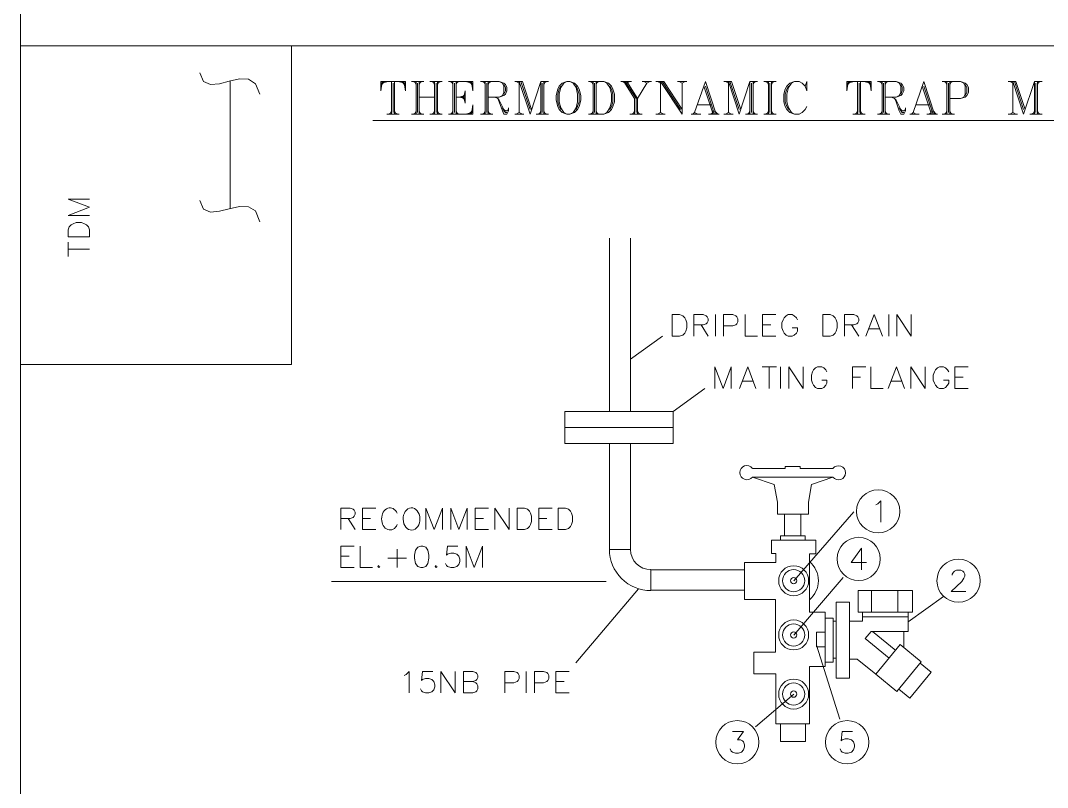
# Model space of a CAD drawing. Header units: inches. Extents: x -25.8 to 20.6, y -10.8 to 19.8.
# Drawn here: x -25.77 to -20.871, y 6.593 to 10.254 of the extents above; entities that cross this region are included whole.
import ezdxf

# ---------------------------------------------------------------- set-up
doc = ezdxf.new("R2010")
doc.units = ezdxf.units.IN
doc.header["$MEASUREMENT"] = 0
for name, color, linetype in [('PDF_0', 7, 'Continuous'), ('PDF_Dotted', 7, 'Continuous'), ('PDF_Layer1', 7, 'Continuous'), ('PDF_TEXT', 7, 'Continuous'), ('PDF_TITLE', 7, 'Continuous')]:
    doc.layers.add(name, color=color, linetype=linetype)

msp = doc.modelspace()

# ---------------------------------------------------------------- linework, layer by layer
at = {"layer": 'PDF_0', "lineweight": 0}
for points in [[(-25.77, 10.1323), (-15.7134, 10.1323), (-15.7134, 13.914), (-25.77, 13.914)], [(-25.77, 10.1323), (-15.7099, 10.1323), (-15.7099, 6.3506), (-25.77, 6.3506)], [(-23.1633, 9.9625), (-23.1853, 9.9552), (-23.2, 9.9405), (-23.2073, 9.9259), (-23.2146, 9.8953), (-23.2146, 9.8733), (-23.2073, 9.844), (-23.2, 9.8294), (-23.1853, 9.8147), (-23.1633, 9.8074), (-23.1487, 9.8074), (-23.1267, 9.8147), (-23.112, 9.8294), (-23.1047, 9.844), (-23.0974, 9.8733), (-23.0974, 9.8953), (-23.1047, 9.9259), (-23.112, 9.9405), (-23.1267, 9.9552), (-23.1487, 9.9625)], [(-23.6483, 9.8587), (-23.6556, 9.888), (-23.6483, 9.9173)]]:
    msp.add_lwpolyline(points, close=True, dxfattribs=at)
for points in [[(-24.4777, 10.1323), (-24.4777, 8.6115), (-25.77, 8.6115)], [(-24.9151, 10.0038), (-24.8973, 9.9627), (-24.8633, 9.9485), (-24.8205, 9.952), (-24.7741, 9.9645), (-24.7258, 9.9752), (-24.683, 9.9735), (-24.6491, 9.952), (-24.6276, 9.902)], [(-24.7705, 9.3574), (-24.7705, 9.9645)], [(-23.9414, 9.9625), (-23.9341, 9.9173), (-23.9341, 9.9625), (-24.0514, 9.9625), (-24.0514, 9.9173), (-24.044, 9.9625)], [(-24.0367, 9.9625), (-24.0514, 9.9405)], [(-24.0294, 9.9625), (-24.0514, 9.9478)], [(-24.0147, 9.9625), (-24.0514, 9.9552)], [(-24.0001, 9.9625), (-24.0001, 9.8074)], [(-23.9927, 9.9552), (-23.9927, 9.8147)], [(-23.9854, 9.9625), (-23.9854, 9.8074)], [(-23.9707, 9.9625), (-23.9341, 9.9552)], [(-23.9561, 9.9625), (-23.9341, 9.9478)], [(-23.9488, 9.9625), (-23.9341, 9.9405)], [(-23.9048, 9.9625), (-23.8461, 9.9625)], [(-23.8974, 9.9625), (-23.8828, 9.9552)], [(-23.8901, 9.9625), (-23.8828, 9.9478)], [(-23.8828, 9.9625), (-23.8828, 9.8074)], [(-23.8755, 9.9552), (-23.8755, 9.8147)], [(-23.8681, 9.9625), (-23.8681, 9.8074)], [(-23.8608, 9.9625), (-23.8681, 9.9478)], [(-23.8535, 9.9625), (-23.8681, 9.9552)], [(-23.8168, 9.9625), (-23.7582, 9.9625)], [(-23.8095, 9.9625), (-23.7948, 9.9552)], [(-23.8022, 9.9625), (-23.7948, 9.9478)], [(-23.7948, 9.9625), (-23.7948, 9.8074)], [(-23.7875, 9.9552), (-23.7875, 9.8147)], [(-23.7802, 9.9625), (-23.7802, 9.8074)], [(-23.7729, 9.9625), (-23.7802, 9.9478)], [(-23.7655, 9.9625), (-23.7802, 9.9552)], [(-23.7289, 9.9625), (-23.6116, 9.9625), (-23.6116, 9.9173), (-23.619, 9.9625)], [(-23.7216, 9.9625), (-23.7069, 9.9552)], [(-23.7142, 9.9625), (-23.7069, 9.9478)], [(-23.7069, 9.9625), (-23.7069, 9.8074)], [(-23.6996, 9.9552), (-23.6996, 9.8147)], [(-23.6922, 9.9625), (-23.6922, 9.8074)], [(-23.6849, 9.9625), (-23.6922, 9.9478)], [(-23.6776, 9.9625), (-23.6922, 9.9552)], [(-23.6483, 9.9625), (-23.6116, 9.9552)], [(-23.6336, 9.9625), (-23.6116, 9.9478)], [(-23.6263, 9.9625), (-23.6116, 9.9405)], [(-23.575, 9.9625), (-23.4858, 9.9625), (-23.4638, 9.9552), (-23.4565, 9.9478), (-23.4492, 9.9332), (-23.4492, 9.9173), (-23.4565, 9.9026), (-23.4638, 9.8953), (-23.4858, 9.888), (-23.5383, 9.888)], [(-23.5677, 9.9625), (-23.553, 9.9552)], [(-23.5603, 9.9625), (-23.553, 9.9478)], [(-23.553, 9.9625), (-23.553, 9.8074)], [(-23.5457, 9.9552), (-23.5457, 9.8147)], [(-23.5383, 9.9625), (-23.5383, 9.8074)], [(-23.531, 9.9625), (-23.5383, 9.9478)], [(-23.5237, 9.9625), (-23.5383, 9.9552)], [(-23.4858, 9.9625), (-23.4712, 9.9552), (-23.4638, 9.9405), (-23.4638, 9.91), (-23.4712, 9.8953), (-23.4858, 9.888)], [(-23.4638, 9.9478), (-23.4565, 9.9332), (-23.4565, 9.9173), (-23.4638, 9.9026)], [(-23.4125, 9.9625), (-23.3759, 9.9625), (-23.3319, 9.8294)], [(-23.4052, 9.9625), (-23.3905, 9.9552)], [(-23.3905, 9.8147), (-23.3905, 9.9625), (-23.3392, 9.8074), (-23.2879, 9.9625), (-23.2879, 9.8074)], [(-23.3832, 9.9625), (-23.3392, 9.8294)], [(-23.2879, 9.9625), (-23.2513, 9.9625)], [(-23.2806, 9.9552), (-23.2806, 9.8147)], [(-23.2733, 9.9625), (-23.2733, 9.8074)], [(-23.2659, 9.9625), (-23.2733, 9.9478)], [(-23.2586, 9.9625), (-23.2733, 9.9552)], [(-23.1633, 9.9625), (-23.178, 9.9552), (-23.1927, 9.9332), (-23.2, 9.9026), (-23.2, 9.866), (-23.1927, 9.8367), (-23.178, 9.8147), (-23.1633, 9.8074)], [(-23.1487, 9.8074), (-23.134, 9.8147), (-23.1194, 9.8367), (-23.112, 9.866), (-23.112, 9.9026), (-23.1194, 9.9332), (-23.134, 9.9552), (-23.1487, 9.9625)], [(-23.0607, 9.9625), (-22.9874, 9.9625), (-22.9655, 9.9552), (-22.9508, 9.9405), (-22.9435, 9.9259), (-22.9361, 9.9026), (-22.9361, 9.866), (-22.9435, 9.844), (-22.9508, 9.8294), (-22.9655, 9.8147), (-22.9874, 9.8074), (-23.0607, 9.8074)], [(-23.0534, 9.9625), (-23.0387, 9.9552)], [(-23.0461, 9.9625), (-23.0387, 9.9478)], [(-23.0387, 9.9625), (-23.0387, 9.8074)], [(-23.0314, 9.9552), (-23.0314, 9.8147)], [(-23.0241, 9.9625), (-23.0241, 9.8074)], [(-23.0168, 9.9625), (-23.0241, 9.9478)], [(-23.0094, 9.9625), (-23.0241, 9.9552)], [(-22.9874, 9.9625), (-22.9728, 9.9552), (-22.9581, 9.9332), (-22.9508, 9.9026), (-22.9508, 9.866), (-22.9581, 9.8367), (-22.9728, 9.8147), (-22.9874, 9.8074)], [(-22.9068, 9.9625), (-22.8555, 9.9625)], [(-22.8995, 9.9625), (-22.8848, 9.9552)], [(-22.8922, 9.9625), (-22.8409, 9.8807), (-22.8409, 9.8074)], [(-22.8848, 9.9625), (-22.8335, 9.8807), (-22.8335, 9.8147)], [(-22.8775, 9.9625), (-22.8262, 9.8807), (-22.8262, 9.8074)], [(-22.8629, 9.9625), (-22.8775, 9.9552)], [(-22.7822, 9.9552), (-22.8262, 9.8807)], [(-22.8042, 9.9625), (-22.7603, 9.9625)], [(-22.7969, 9.9625), (-22.7822, 9.9552), (-22.7676, 9.9625)], [(-22.7383, 9.9625), (-22.7016, 9.9625), (-22.6137, 9.8294)], [(-22.7309, 9.9625), (-22.7163, 9.9552)], [(-22.7163, 9.8147), (-22.7163, 9.9625), (-22.6137, 9.8074), (-22.6137, 9.9552)], [(-22.7089, 9.9625), (-22.621, 9.8294)], [(-22.6357, 9.9625), (-22.5917, 9.9625)], [(-22.6283, 9.9625), (-22.6137, 9.9552), (-22.599, 9.9625)], [(-22.4512, 9.8074), (-22.5025, 9.9625), (-22.555, 9.8147)], [(-22.4146, 9.9625), (-22.3779, 9.9625), (-22.334, 9.8294)], [(-22.4072, 9.9625), (-22.3926, 9.9552)], [(-22.3926, 9.8147), (-22.3926, 9.9625), (-22.3413, 9.8074), (-22.29, 9.9625), (-22.29, 9.8074)], [(-22.3853, 9.9625), (-22.3413, 9.8294)], [(-22.29, 9.9625), (-22.2533, 9.9625)], [(-22.2827, 9.9552), (-22.2827, 9.8147)], [(-22.2753, 9.9625), (-22.2753, 9.8074)], [(-22.268, 9.9625), (-22.2753, 9.9478)], [(-22.2607, 9.9625), (-22.2753, 9.9552)], [(-22.224, 9.9625), (-22.1654, 9.9625)], [(-22.2167, 9.9625), (-22.202, 9.9552)], [(-22.2094, 9.9625), (-22.202, 9.9478)], [(-22.202, 9.9625), (-22.202, 9.8074)], [(-22.1947, 9.9552), (-22.1947, 9.8147)], [(-22.1874, 9.9625), (-22.1874, 9.8074)], [(-22.18, 9.9625), (-22.1874, 9.9478)], [(-22.1727, 9.9625), (-22.1874, 9.9552)], [(-22.0261, 9.9405), (-22.0188, 9.9625), (-22.0188, 9.9173), (-22.0261, 9.9405), (-22.0408, 9.9552), (-22.0555, 9.9625), (-22.0774, 9.9625), (-22.0994, 9.9552), (-22.1141, 9.9405), (-22.1214, 9.9259), (-22.1287, 9.9026), (-22.1287, 9.866), (-22.1214, 9.844), (-22.1141, 9.8294), (-22.0994, 9.8147), (-22.0774, 9.8074), (-22.0555, 9.8074), (-22.0408, 9.8147), (-22.0261, 9.8294), (-22.0188, 9.844)], [(-22.0774, 9.9625), (-22.0921, 9.9552), (-22.1068, 9.9332), (-22.1141, 9.9026), (-22.1141, 9.866), (-22.1068, 9.8367), (-22.0921, 9.8147), (-22.0774, 9.8074)], [(-21.7183, 9.9625), (-21.711, 9.9173), (-21.711, 9.9625), (-21.8283, 9.9625), (-21.8283, 9.9173), (-21.8209, 9.9625)], [(-21.8136, 9.9625), (-21.8283, 9.9405)], [(-21.8063, 9.9625), (-21.8283, 9.9478)], [(-21.7916, 9.9625), (-21.8283, 9.9552)], [(-21.777, 9.9625), (-21.777, 9.8074)], [(-21.7696, 9.9552), (-21.7696, 9.8147)], [(-21.7623, 9.9625), (-21.7623, 9.8074)], [(-21.7476, 9.9625), (-21.711, 9.9552)], [(-21.733, 9.9625), (-21.711, 9.9478)], [(-21.7257, 9.9625), (-21.711, 9.9405)], [(-21.6817, 9.9625), (-21.5925, 9.9625), (-21.5705, 9.9552), (-21.5632, 9.9478), (-21.5559, 9.9332), (-21.5559, 9.9173), (-21.5632, 9.9026), (-21.5705, 9.8953), (-21.5925, 9.888), (-21.645, 9.888)], [(-21.6744, 9.9625), (-21.6597, 9.9552)], [(-21.667, 9.9625), (-21.6597, 9.9478)], [(-21.6597, 9.9625), (-21.6597, 9.8074)], [(-21.6524, 9.9552), (-21.6524, 9.8147)], [(-21.645, 9.9625), (-21.645, 9.8074)], [(-21.6377, 9.9625), (-21.645, 9.9478)], [(-21.6304, 9.9625), (-21.645, 9.9552)], [(-21.5925, 9.9625), (-21.5779, 9.9552), (-21.5705, 9.9405), (-21.5705, 9.91), (-21.5779, 9.8953), (-21.5925, 9.888)], [(-21.5705, 9.9478), (-21.5632, 9.9332), (-21.5632, 9.9173), (-21.5705, 9.9026)], [(-21.4093, 9.8074), (-21.4606, 9.9625), (-21.5119, 9.8147)], [(-21.3727, 9.9625), (-21.2847, 9.9625), (-21.2627, 9.9552), (-21.2554, 9.9478), (-21.2481, 9.9332), (-21.2481, 9.91), (-21.2554, 9.8953), (-21.2627, 9.888), (-21.2847, 9.8807), (-21.336, 9.8807)], [(-21.3653, 9.9625), (-21.3507, 9.9552)], [(-21.358, 9.9625), (-21.3507, 9.9478)], [(-21.3507, 9.9625), (-21.3507, 9.8074)], [(-21.3433, 9.9552), (-21.3433, 9.8147)], [(-21.336, 9.9625), (-21.336, 9.8074)], [(-21.3287, 9.9625), (-21.336, 9.9478)], [(-21.3213, 9.9625), (-21.336, 9.9552)], [(-21.2847, 9.9625), (-21.27, 9.9552), (-21.2627, 9.9405), (-21.2627, 9.9026), (-21.27, 9.888), (-21.2847, 9.8807)], [(-21.2627, 9.9478), (-21.2554, 9.9332), (-21.2554, 9.91), (-21.2627, 9.8953)], [(-21.0575, 9.9625), (-21.0209, 9.9625), (-20.9769, 9.8294)], [(-21.0502, 9.9625), (-21.0355, 9.9552)], [(-21.0355, 9.8147), (-21.0355, 9.9625), (-20.9842, 9.8074), (-20.9329, 9.9625), (-20.9329, 9.8074)], [(-21.0282, 9.9625), (-20.9842, 9.8294)], [(-20.9329, 9.9625), (-20.8963, 9.9625)], [(-20.9256, 9.9552), (-20.9256, 9.8147)], [(-20.9183, 9.9625), (-20.9183, 9.8074)], [(-20.9109, 9.9625), (-20.9183, 9.9478)], [(-20.9036, 9.9625), (-20.9183, 9.9552)], [(-23.6483, 9.9026), (-23.6629, 9.888), (-23.6483, 9.8733)], [(-23.1927, 9.9405), (-23.2, 9.9259), (-23.2073, 9.9026), (-23.2073, 9.866), (-23.2, 9.844), (-23.1927, 9.8294)], [(-23.1194, 9.8294), (-23.112, 9.844), (-23.1047, 9.866), (-23.1047, 9.9026), (-23.112, 9.9259), (-23.1194, 9.9405)], [(-22.9581, 9.9405), (-22.9508, 9.9259), (-22.9435, 9.9026), (-22.9435, 9.866), (-22.9508, 9.844), (-22.9581, 9.8294)], [(-22.5098, 9.9405), (-22.4659, 9.8074)], [(-22.5025, 9.9405), (-22.4585, 9.8074)], [(-22.1068, 9.9405), (-22.1141, 9.9259), (-22.1214, 9.9026), (-22.1214, 9.866), (-22.1141, 9.844), (-22.1068, 9.8294)], [(-21.4679, 9.9405), (-21.424, 9.8074)], [(-21.4606, 9.9405), (-21.4166, 9.8074)], [(-23.8681, 9.888), (-23.7948, 9.888)], [(-23.7289, 9.8074), (-23.6116, 9.8074), (-23.6116, 9.8513), (-23.619, 9.8074)], [(-23.6922, 9.888), (-23.6483, 9.888)], [(-23.6483, 9.8953), (-23.6776, 9.888), (-23.6483, 9.8807)], [(-23.5078, 9.888), (-23.4931, 9.8807), (-23.4858, 9.866), (-23.4712, 9.822), (-23.4638, 9.8074), (-23.4492, 9.8074), (-23.4418, 9.822), (-23.4418, 9.8367)], [(-23.4931, 9.8807), (-23.4858, 9.8733), (-23.4638, 9.8294), (-23.4565, 9.822), (-23.4492, 9.822), (-23.4418, 9.8294)], [(-22.5392, 9.8513), (-22.4732, 9.8513)], [(-21.6157, 9.888), (-21.6011, 9.8807), (-21.5925, 9.866), (-21.5779, 9.822), (-21.5705, 9.8074), (-21.5559, 9.8074), (-21.5485, 9.822), (-21.5485, 9.8367)], [(-21.6011, 9.8807), (-21.5925, 9.8733), (-21.5705, 9.8294), (-21.5632, 9.822), (-21.5559, 9.822), (-21.5485, 9.8294)], [(-21.4972, 9.8513), (-21.4313, 9.8513)], [(-24.022, 9.8074), (-23.9634, 9.8074)], [(-24.0001, 9.8147), (-24.0147, 9.8074)], [(-24.0001, 9.822), (-24.0074, 9.8074)], [(-23.9854, 9.822), (-23.9781, 9.8074)], [(-23.9854, 9.8147), (-23.9707, 9.8074)], [(-23.9048, 9.8074), (-23.8461, 9.8074)], [(-23.8828, 9.8147), (-23.8974, 9.8074)], [(-23.8828, 9.822), (-23.8901, 9.8074)], [(-23.8681, 9.822), (-23.8608, 9.8074)], [(-23.8681, 9.8147), (-23.8535, 9.8074)], [(-23.8168, 9.8074), (-23.7582, 9.8074)], [(-23.7948, 9.8147), (-23.8095, 9.8074)], [(-23.7948, 9.822), (-23.8022, 9.8074)], [(-23.7802, 9.822), (-23.7729, 9.8074)], [(-23.7802, 9.8147), (-23.7655, 9.8074)], [(-23.7069, 9.8147), (-23.7216, 9.8074)], [(-23.7069, 9.822), (-23.7142, 9.8074)], [(-23.6922, 9.822), (-23.6849, 9.8074)], [(-23.6922, 9.8147), (-23.6776, 9.8074)], [(-23.6483, 9.8074), (-23.6116, 9.8147)], [(-23.6336, 9.8074), (-23.6116, 9.822)], [(-23.6263, 9.8074), (-23.6116, 9.8294)], [(-23.575, 9.8074), (-23.5163, 9.8074)], [(-23.553, 9.8147), (-23.5677, 9.8074)], [(-23.553, 9.822), (-23.5603, 9.8074)], [(-23.5383, 9.822), (-23.531, 9.8074)], [(-23.5383, 9.8147), (-23.5237, 9.8074)], [(-23.4712, 9.8367), (-23.4638, 9.822), (-23.4565, 9.8147), (-23.4492, 9.8147)], [(-23.4125, 9.8074), (-23.3685, 9.8074)], [(-23.4052, 9.8074), (-23.3905, 9.8147), (-23.3759, 9.8074)], [(-23.3099, 9.8074), (-23.2513, 9.8074)], [(-23.2879, 9.8147), (-23.3026, 9.8074)], [(-23.2879, 9.822), (-23.2953, 9.8074)], [(-23.2733, 9.822), (-23.2659, 9.8074)], [(-23.2733, 9.8147), (-23.2586, 9.8074)], [(-23.0387, 9.8147), (-23.0534, 9.8074)], [(-23.0387, 9.822), (-23.0461, 9.8074)], [(-23.0241, 9.822), (-23.0168, 9.8074)], [(-23.0241, 9.8147), (-23.0094, 9.8074)], [(-22.8629, 9.8074), (-22.8042, 9.8074)], [(-22.8409, 9.8147), (-22.8555, 9.8074)], [(-22.8409, 9.822), (-22.8482, 9.8074)], [(-22.8262, 9.822), (-22.8189, 9.8074)], [(-22.8262, 9.8147), (-22.8116, 9.8074)], [(-22.7383, 9.8074), (-22.6943, 9.8074)], [(-22.7309, 9.8074), (-22.7163, 9.8147), (-22.7016, 9.8074)], [(-22.5697, 9.8074), (-22.5245, 9.8074)], [(-22.5624, 9.8074), (-22.555, 9.8147), (-22.5392, 9.8074)], [(-22.4879, 9.8074), (-22.4366, 9.8074)], [(-22.4659, 9.8147), (-22.4805, 9.8074)], [(-22.4659, 9.822), (-22.4732, 9.8074)], [(-22.4585, 9.822), (-22.4439, 9.8074)], [(-22.4146, 9.8074), (-22.3706, 9.8074)], [(-22.4072, 9.8074), (-22.3926, 9.8147), (-22.3779, 9.8074)], [(-22.312, 9.8074), (-22.2533, 9.8074)], [(-22.29, 9.8147), (-22.3046, 9.8074)], [(-22.29, 9.822), (-22.2973, 9.8074)], [(-22.2753, 9.822), (-22.268, 9.8074)], [(-22.2753, 9.8147), (-22.2607, 9.8074)], [(-22.224, 9.8074), (-22.1654, 9.8074)], [(-22.202, 9.8147), (-22.2167, 9.8074)], [(-22.202, 9.822), (-22.2094, 9.8074)], [(-22.1874, 9.822), (-22.18, 9.8074)], [(-22.1874, 9.8147), (-22.1727, 9.8074)], [(-21.7989, 9.8074), (-21.7403, 9.8074)], [(-21.777, 9.8147), (-21.7916, 9.8074)], [(-21.777, 9.822), (-21.7843, 9.8074)], [(-21.7623, 9.822), (-21.755, 9.8074)], [(-21.7623, 9.8147), (-21.7476, 9.8074)], [(-21.6817, 9.8074), (-21.6231, 9.8074)], [(-21.6597, 9.8147), (-21.6744, 9.8074)], [(-21.6597, 9.822), (-21.667, 9.8074)], [(-21.645, 9.822), (-21.6377, 9.8074)], [(-21.645, 9.8147), (-21.6304, 9.8074)], [(-21.5779, 9.8367), (-21.5705, 9.822), (-21.5632, 9.8147), (-21.5559, 9.8147)], [(-21.5266, 9.8074), (-21.4826, 9.8074)], [(-21.5192, 9.8074), (-21.5119, 9.8147), (-21.4972, 9.8074)], [(-21.4459, 9.8074), (-21.3946, 9.8074)], [(-21.424, 9.8147), (-21.4386, 9.8074)], [(-21.424, 9.822), (-21.4313, 9.8074)], [(-21.4166, 9.822), (-21.402, 9.8074)], [(-21.3727, 9.8074), (-21.314, 9.8074)], [(-21.3507, 9.8147), (-21.3653, 9.8074)], [(-21.3507, 9.822), (-21.358, 9.8074)], [(-21.336, 9.822), (-21.3287, 9.8074)], [(-21.336, 9.8147), (-21.3213, 9.8074)], [(-21.0575, 9.8074), (-21.0135, 9.8074)], [(-21.0502, 9.8074), (-21.0355, 9.8147), (-21.0209, 9.8074)], [(-20.9549, 9.8074), (-20.8963, 9.8074)], [(-20.9329, 9.8147), (-20.9476, 9.8074)], [(-20.9329, 9.822), (-20.9402, 9.8074)], [(-20.9183, 9.822), (-20.9109, 9.8074)], [(-20.9183, 9.8147), (-20.9036, 9.8074)], [(-24.0892, 9.7768), (-20.1194, 9.7768)], [(-24.9151, 9.3949), (-24.8973, 9.3538), (-24.8633, 9.3395), (-24.8205, 9.3431), (-24.7741, 9.3556), (-24.7258, 9.3663), (-24.683, 9.3645), (-24.6491, 9.3449), (-24.6276, 9.2931)], [(-22.8211, 7.5415), (-23.1204, 7.1885)]]:
    msp.add_lwpolyline(points, dxfattribs=at)
at = {"layer": 'PDF_Dotted', "lineweight": 0}
for points in [[(-22.9604, 9.215), (-22.9604, 8.388)], [(-22.8602, 9.215), (-22.8602, 8.388)], [(-22.6562, 8.3111), (-23.1729, 8.3111)], [(-22.9604, 8.2341), (-22.9604, 7.7296), (-22.8602, 7.7296), (-22.8602, 8.2341)], [(-22.7625, 7.6319), (-22.3142, 7.6319)], [(-22.7625, 7.5342), (-22.3142, 7.5342)]]:
    msp.add_lwpolyline(points, dxfattribs=at)
msp.add_lwpolyline([(-23.1729, 8.388), (-22.6562, 8.388), (-22.6562, 8.2341), (-23.1729, 8.2341)], close=True, dxfattribs=at)
msp.add_lwpolyline([(-22.8602, 7.7296, 0.413307), (-22.7625, 7.6331), (-22.7625, 7.533, -0.416136), (-22.9604, 7.7296)], format="xyb", dxfattribs=at)
at = {"layer": 'PDF_Layer1', "lineweight": 0}
msp.add_lwpolyline([(-22.9762, 7.5757), (-24.2869, 7.5757)], dxfattribs=at)
at = {"layer": 'PDF_TEXT', "lineweight": 0}
for points in [[(-25.4407, 9.3231), (-25.5433, 9.3231), (-25.4407, 9.3622), (-25.5433, 9.4013), (-25.4407, 9.4013)], [(-25.5433, 9.1277), (-25.5433, 9.1961)], [(-25.5433, 9.1619), (-25.4407, 9.1619)]]:
    msp.add_lwpolyline(points, dxfattribs=at)
msp.add_lwpolyline([(-25.4407, 9.2205), (-25.5433, 9.2205), (-25.5433, 9.2547), (-25.5385, 9.2694), (-25.5287, 9.2791), (-25.5189, 9.284), (-25.5043, 9.2889), (-25.4798, 9.2889), (-25.4652, 9.284), (-25.4554, 9.2791), (-25.4456, 9.2694), (-25.4407, 9.2547)], close=True, dxfattribs=at)
at = {"layer": 'PDF_TITLE', "lineweight": 0}
for points in [[(-22.6611, 8.7471), (-22.6611, 8.8497), (-22.6257, 8.8497), (-22.611, 8.8448), (-22.6012, 8.8351), (-22.5964, 8.8253), (-22.5915, 8.8106), (-22.5915, 8.7862), (-22.5964, 8.7716), (-22.6012, 8.7618), (-22.611, 8.752), (-22.6257, 8.7471)], [(-21.9416, 8.7471), (-21.9416, 8.8497), (-21.9074, 8.8497), (-21.8928, 8.8448), (-21.883, 8.8351), (-21.8781, 8.8253), (-21.8732, 8.8106), (-21.8732, 8.7862), (-21.8781, 8.7716), (-21.883, 8.7618), (-21.8928, 8.752), (-21.9074, 8.7471)], [(-22.2775, 8.0741), (-22.1749, 8.0399), (-22.1591, 7.9544), (-22.1591, 7.8982), (-22.0113, 7.8982), (-22.0113, 7.9544), (-21.9966, 8.0399), (-21.894, 8.0741)], [(-23.4001, 7.8237), (-23.4001, 7.9263), (-23.3659, 7.9263), (-23.3512, 7.9214), (-23.3415, 7.9116), (-23.3366, 7.9019), (-23.3317, 7.8872), (-23.3317, 7.8628), (-23.3366, 7.8481), (-23.3415, 7.8383), (-23.3512, 7.8286), (-23.3659, 7.8237)], [(-23.2046, 7.8237), (-23.2046, 7.9263), (-23.1704, 7.9263), (-23.1558, 7.9214), (-23.146, 7.9116), (-23.1411, 7.9019), (-23.1362, 7.8872), (-23.1362, 7.8628), (-23.1411, 7.8481), (-23.146, 7.8383), (-23.1558, 7.8286), (-23.1704, 7.8237)], [(-23.8606, 7.7455), (-23.8752, 7.7406), (-23.885, 7.726), (-23.8899, 7.7015), (-23.8899, 7.6869), (-23.885, 7.6625), (-23.8752, 7.6478), (-23.8606, 7.6429), (-23.8508, 7.6429), (-23.8362, 7.6478), (-23.8264, 7.6625), (-23.8215, 7.6869), (-23.8215, 7.7015), (-23.8264, 7.726), (-23.8362, 7.7406), (-23.8508, 7.7455)], [(-22.3154, 7.6673), (-22.3154, 7.4902), (-22.1676, 7.4902), (-22.1676, 7.2386), (-22.2714, 7.2386), (-22.2714, 7.136), (-22.1664, 7.136), (-22.1664, 6.8966), (-22.0052, 6.8966), (-22.0052, 7.1702), (-21.9319, 7.1702), (-21.9319, 7.4291), (-22.0064, 7.4291), (-22.0064, 7.4902), (-22.0064, 7.7089), (-21.9758, 7.7089), (-21.9758, 7.7736), (-22.1872, 7.7736), (-22.1872, 7.7101), (-22.1664, 7.7101), (-22.1664, 7.6673)], [(-21.7743, 7.4291), (-21.5141, 7.4291), (-21.5141, 7.533), (-21.7743, 7.533)], [(-21.8793, 7.478), (-21.8158, 7.478), (-21.8158, 7.114), (-21.8793, 7.114)], [(-21.5728, 7.2752), (-21.4726, 7.1922), (-21.5886, 7.0505), (-21.69, 7.1335)]]:
    msp.add_lwpolyline(points, close=True, dxfattribs=at)
for points in [[(-22.5573, 8.7471), (-22.5573, 8.8497), (-22.5133, 8.8497), (-22.4986, 8.8448), (-22.4937, 8.84), (-22.4889, 8.8302), (-22.4889, 8.8204), (-22.4937, 8.8106), (-22.4986, 8.8058), (-22.5133, 8.8009), (-22.5573, 8.8009)], [(-22.4547, 8.7471), (-22.4547, 8.8497)], [(-22.4156, 8.7471), (-22.4156, 8.8497), (-22.3716, 8.8497), (-22.3569, 8.8448), (-22.3521, 8.84), (-22.3472, 8.8302), (-22.3472, 8.8155), (-22.3521, 8.8058), (-22.3569, 8.8009), (-22.3716, 8.796), (-22.4156, 8.796)], [(-22.313, 8.8497), (-22.313, 8.7471), (-22.2543, 8.7471)], [(-22.1664, 8.7471), (-22.2299, 8.7471), (-22.2299, 8.8497), (-22.1664, 8.8497)], [(-22.0638, 8.8253), (-22.0687, 8.8351), (-22.0784, 8.8448), (-22.0882, 8.8497), (-22.1078, 8.8497), (-22.1175, 8.8448), (-22.1273, 8.8351), (-22.1322, 8.8253), (-22.1371, 8.8106), (-22.1371, 8.7862), (-22.1322, 8.7716), (-22.1273, 8.7618), (-22.1175, 8.752), (-22.1078, 8.7471), (-22.0882, 8.7471), (-22.0784, 8.752), (-22.0687, 8.7618), (-22.0638, 8.7716), (-22.0638, 8.7862), (-22.0882, 8.7862)], [(-21.839, 8.7471), (-21.839, 8.8497), (-21.7951, 8.8497), (-21.7804, 8.8448), (-21.7755, 8.84), (-21.7706, 8.8302), (-21.7706, 8.8204), (-21.7755, 8.8106), (-21.7804, 8.8058), (-21.7951, 8.8009), (-21.839, 8.8009)], [(-21.7364, 8.7471), (-21.6973, 8.8497), (-21.657, 8.7471)], [(-21.6277, 8.7471), (-21.6277, 8.8497)], [(-21.5886, 8.7471), (-21.5886, 8.8497), (-21.5202, 8.7471), (-21.5202, 8.8497)], [(-22.5231, 8.8009), (-22.4889, 8.7471)], [(-22.2299, 8.8009), (-22.1908, 8.8009)], [(-21.8048, 8.8009), (-21.7706, 8.7471)], [(-21.7218, 8.7813), (-21.6717, 8.7813)], [(-22.8602, 8.6372), (-22.7075, 8.7471)], [(-22.4571, 8.4979), (-22.4571, 8.6005), (-22.418, 8.4979), (-22.3789, 8.6005), (-22.3789, 8.4979)], [(-22.3398, 8.4979), (-22.3008, 8.6005), (-22.2617, 8.4979)], [(-22.2323, 8.6005), (-22.1639, 8.6005)], [(-22.1981, 8.6005), (-22.1981, 8.4979)], [(-22.1444, 8.4979), (-22.1444, 8.6005)], [(-22.1041, 8.4979), (-22.1041, 8.6005), (-22.0357, 8.4979), (-22.0357, 8.6005)], [(-21.9233, 8.5761), (-21.9282, 8.5859), (-21.938, 8.5957), (-21.9477, 8.6005), (-21.9673, 8.6005), (-21.9771, 8.5957), (-21.9868, 8.5859), (-21.9917, 8.5761), (-21.9966, 8.5615), (-21.9966, 8.537), (-21.9917, 8.5224), (-21.9868, 8.5126), (-21.9771, 8.5028), (-21.9673, 8.4979), (-21.9477, 8.4979), (-21.938, 8.5028), (-21.9282, 8.5126), (-21.9233, 8.5224), (-21.9233, 8.537), (-21.9477, 8.537)], [(-21.8012, 8.4979), (-21.8012, 8.6005), (-21.7377, 8.6005)], [(-21.7132, 8.6005), (-21.7132, 8.4979), (-21.6546, 8.4979)], [(-21.6302, 8.4979), (-21.5911, 8.6005), (-21.552, 8.4979)], [(-21.5227, 8.4979), (-21.5227, 8.6005), (-21.4543, 8.4979), (-21.4543, 8.6005)], [(-21.3419, 8.5761), (-21.3468, 8.5859), (-21.3565, 8.5957), (-21.3663, 8.6005), (-21.3859, 8.6005), (-21.3956, 8.5957), (-21.4054, 8.5859), (-21.4103, 8.5761), (-21.4152, 8.5615), (-21.4152, 8.537), (-21.4103, 8.5224), (-21.4054, 8.5126), (-21.3956, 8.5028), (-21.3859, 8.4979), (-21.3663, 8.4979), (-21.3565, 8.5028), (-21.3468, 8.5126), (-21.3419, 8.5224), (-21.3419, 8.537), (-21.3663, 8.537)], [(-21.2491, 8.4979), (-21.3126, 8.4979), (-21.3126, 8.6005), (-21.2491, 8.6005)], [(-22.3252, 8.5321), (-22.2763, 8.5321)], [(-21.8012, 8.5517), (-21.7621, 8.5517)], [(-21.6155, 8.5321), (-21.5666, 8.5321)], [(-21.3126, 8.5517), (-21.2735, 8.5517)], [(-22.6562, 8.388), (-22.5047, 8.4979)], [(-21.69, 7.9422), (-21.6802, 7.9471), (-21.6656, 7.9617), (-21.6656, 7.8591)], [(-24.2417, 7.8237), (-24.2417, 7.9263), (-24.1977, 7.9263), (-24.1831, 7.9214), (-24.1782, 7.9165), (-24.1733, 7.9067), (-24.1733, 7.897), (-24.1782, 7.8872), (-24.1831, 7.8823), (-24.1977, 7.8774), (-24.2417, 7.8774)], [(-24.0756, 7.8237), (-24.1391, 7.8237), (-24.1391, 7.9263), (-24.0756, 7.9263)], [(-23.8362, 7.8237), (-23.8362, 7.9263), (-23.7971, 7.8237), (-23.7568, 7.9263), (-23.7568, 7.8237)], [(-23.7177, 7.8237), (-23.7177, 7.9263), (-23.6786, 7.8237), (-23.6395, 7.9263), (-23.6395, 7.8237)], [(-23.5369, 7.8237), (-23.6004, 7.8237), (-23.6004, 7.9263), (-23.5369, 7.9263)], [(-23.5076, 7.8237), (-23.5076, 7.9263), (-23.4392, 7.8237), (-23.4392, 7.9263)], [(-23.234, 7.8237), (-23.2975, 7.8237), (-23.2975, 7.9263), (-23.234, 7.9263)], [(-22.1249, 7.7944), (-22.1249, 7.8982)], [(-22.0809, 7.5794), (-21.7938, 7.908)], [(-22.0467, 7.7944), (-22.0467, 7.8982)], [(-24.2075, 7.8774), (-24.1733, 7.8237)], [(-24.1391, 7.8774), (-24.1, 7.8774)], [(-23.6004, 7.8774), (-23.5613, 7.8774)], [(-23.2975, 7.8774), (-23.2584, 7.8774)], [(-22.1444, 7.7736), (-22.1444, 7.7944), (-22.0271, 7.7944), (-22.0271, 7.7736)], [(-24.1782, 7.6429), (-24.2417, 7.6429), (-24.2417, 7.7455), (-24.1782, 7.7455)], [(-24.1489, 7.7455), (-24.1489, 7.6429), (-24.0902, 7.6429)], [(-23.6835, 7.7455), (-23.7323, 7.7455), (-23.7372, 7.7015), (-23.7323, 7.7064), (-23.7177, 7.7113), (-23.703, 7.7113), (-23.6884, 7.7064), (-23.6786, 7.6967), (-23.6737, 7.682), (-23.6737, 7.6722), (-23.6786, 7.6576), (-23.6884, 7.6478), (-23.703, 7.6429), (-23.7177, 7.6429), (-23.7323, 7.6478), (-23.7372, 7.6527), (-23.7421, 7.6625)], [(-23.6444, 7.6429), (-23.6444, 7.7455), (-23.6053, 7.6429), (-23.5662, 7.7455), (-23.5662, 7.6429)], [(-24.2417, 7.6967), (-24.2026, 7.6967)], [(-23.973, 7.7309), (-23.973, 7.6429)], [(-21.7584, 7.6319), (-21.7584, 7.7345), (-21.8073, 7.6661), (-21.734, 7.6661)], [(-24.0609, 7.6527), (-24.0658, 7.6478), (-24.0609, 7.6429), (-24.056, 7.6478)], [(-24.0169, 7.6869), (-23.929, 7.6869)], [(-23.7873, 7.6527), (-23.7922, 7.6478), (-23.7873, 7.6429), (-23.7824, 7.6478)], [(-22.0809, 7.3204), (-21.8451, 7.5953)], [(-21.3248, 7.6063), (-21.3248, 7.6111), (-21.3187, 7.6209), (-21.3138, 7.6258), (-21.304, 7.6307), (-21.2845, 7.6307), (-21.2747, 7.6258), (-21.2698, 7.6209), (-21.2649, 7.6111), (-21.2649, 7.6014), (-21.2698, 7.5916), (-21.2796, 7.5769), (-21.3297, 7.5281), (-21.2601, 7.5281)], [(-21.7108, 7.533), (-21.7108, 7.4291)], [(-21.585, 7.533), (-21.585, 7.4291)], [(-21.5349, 7.384), (-21.3663, 7.5049)], [(-21.9319, 7.4011), (-21.8928, 7.4011), (-21.8928, 7.191), (-21.9319, 7.191)], [(-21.8158, 7.3864), (-21.7523, 7.3864), (-21.7523, 7.4291)], [(-21.7523, 7.4072), (-21.5349, 7.4072)], [(-21.5349, 7.4291), (-21.5349, 7.3375), (-21.712, 7.3375), (-21.7401, 7.3046), (-21.6265, 7.2105)], [(-21.8928, 7.3864), (-21.8793, 7.3864)], [(-21.9319, 7.3351), (-21.9722, 7.3351), (-21.9722, 7.2642), (-21.9319, 7.2642)], [(-21.5947, 7.2471), (-21.7047, 7.3375)], [(-21.5556, 7.3375), (-21.5556, 7.2618)], [(-21.9722, 7.2728), (-21.861, 6.9186)], [(-21.8928, 7.2105), (-21.8793, 7.2105)], [(-21.69, 7.1335), (-21.778, 7.2056), (-21.8158, 7.2056)], [(-21.4775, 7.1861), (-21.425, 7.1433), (-21.5276, 7.0187), (-21.5801, 7.0615)], [(-23.94, 7.1274), (-23.9302, 7.1323), (-23.9155, 7.147), (-23.9155, 7.0444)], [(-23.8032, 7.147), (-23.852, 7.147), (-23.8569, 7.103), (-23.852, 7.1079), (-23.8374, 7.1128), (-23.8227, 7.1128), (-23.8081, 7.1079), (-23.7983, 7.0981), (-23.7934, 7.0835), (-23.7934, 7.0737), (-23.7983, 7.059), (-23.8081, 7.0493), (-23.8227, 7.0444), (-23.8374, 7.0444), (-23.852, 7.0493), (-23.8569, 7.0542), (-23.8618, 7.0639)], [(-23.7641, 7.0444), (-23.7641, 7.147), (-23.6957, 7.0444), (-23.6957, 7.147)], [(-23.6126, 7.0981), (-23.598, 7.0932), (-23.5931, 7.0884), (-23.5882, 7.0786), (-23.5882, 7.0639), (-23.5931, 7.0542), (-23.598, 7.0493), (-23.6126, 7.0444), (-23.6566, 7.0444), (-23.6566, 7.147), (-23.6126, 7.147), (-23.598, 7.1421), (-23.5931, 7.1372), (-23.5882, 7.1274), (-23.5882, 7.1177), (-23.5931, 7.1079), (-23.598, 7.103), (-23.6126, 7.0981), (-23.6566, 7.0981)], [(-23.4599, 7.0444), (-23.4599, 7.147), (-23.416, 7.147), (-23.4013, 7.1421), (-23.3964, 7.1372), (-23.3915, 7.1274), (-23.3915, 7.1128), (-23.3964, 7.103), (-23.4013, 7.0981), (-23.416, 7.0932), (-23.4599, 7.0932)], [(-23.3573, 7.0444), (-23.3573, 7.147)], [(-23.3182, 7.0444), (-23.3182, 7.147), (-23.2743, 7.147), (-23.2596, 7.1421), (-23.2547, 7.1372), (-23.2498, 7.1274), (-23.2498, 7.1128), (-23.2547, 7.103), (-23.2596, 7.0981), (-23.2743, 7.0932), (-23.3182, 7.0932)], [(-23.1521, 7.0444), (-23.2156, 7.0444), (-23.2156, 7.147), (-23.1521, 7.147)], [(-23.2156, 7.0981), (-23.1766, 7.0981)], [(-22.2629, 6.8831), (-22.0809, 7.0383)], [(-22.374, 6.8599), (-22.3203, 6.8599), (-22.3496, 6.8209), (-22.335, 6.8209), (-22.3252, 6.816), (-22.3203, 6.8111), (-22.3154, 6.7964), (-22.3154, 6.7866), (-22.3203, 6.772), (-22.3301, 6.7622), (-22.3447, 6.7573), (-22.3594, 6.7573), (-22.374, 6.7622), (-22.3789, 6.7671), (-22.3838, 6.7769)], [(-22.1444, 6.8966), (-22.1444, 6.8123), (-22.0247, 6.8123), (-22.0247, 6.8966)], [(-21.8012, 6.8599), (-21.85, 6.8599), (-21.8549, 6.816), (-21.85, 6.8209), (-21.8354, 6.8257), (-21.8207, 6.8257), (-21.8061, 6.8209), (-21.7963, 6.8111), (-21.7914, 6.7964), (-21.7914, 6.7866), (-21.7963, 6.772), (-21.8061, 6.7622), (-21.8207, 6.7573), (-21.8354, 6.7573), (-21.85, 6.7622), (-21.8549, 6.7671), (-21.8598, 6.7769)]]:
    msp.add_lwpolyline(points, dxfattribs=at)
msp.add_lwpolyline([(-21.8942, 8.0748, 2.973116), (-21.894, 8.1156), (-22.0503, 8.1156), (-22.0503, 8.1254), (-22.1212, 8.1254), (-22.1212, 8.1156), (-22.2763, 8.1156)], format="xyb", dxfattribs=at)
for centre, radius in [((-21.6784, 7.911), 0.1032), ((-21.7712, 7.6838), 0.1032), ((-22.0815, 7.58), 0.0715), ((-21.2949, 7.58), 0.1032), ((-22.0815, 7.58), 0.0531), ((-22.0815, 7.58), 0.0153), ((-22.0815, 7.321), 0.0715), ((-22.0815, 7.321), 0.0531), ((-22.0815, 7.321), 0.0153), ((-22.0815, 7.0389), 0.0715), ((-22.0815, 7.0389), 0.0531), ((-22.0815, 7.0389), 0.0153), ((-22.3502, 6.8092), 0.1032), ((-21.8262, 6.8092), 0.1032)]:
    msp.add_circle(centre, radius, dxfattribs=at)
for centre, radius, start, end in [((-22.305, 8.0955), 0.0336, 36.4252, 322.0642), ((-22.0815, 7.58), 0.1179, 309.397, 50.603)]:
    msp.add_arc(centre, radius, start, end, dxfattribs=at)
for centre, major_axis, ratio, start_param, end_param in [((-24.0074, 7.8749), (0.0001, 0.0529), 0.755298, 5.24824, 10.466008), ((-23.9046, 7.8747), (-0.0007, 0.053), 0.755342, 0.226116, 6.509301)]:
    msp.add_ellipse(centre, major_axis=major_axis, ratio=ratio, start_param=start_param, end_param=end_param, dxfattribs=at)

doc.saveas('drawing.dxf')
